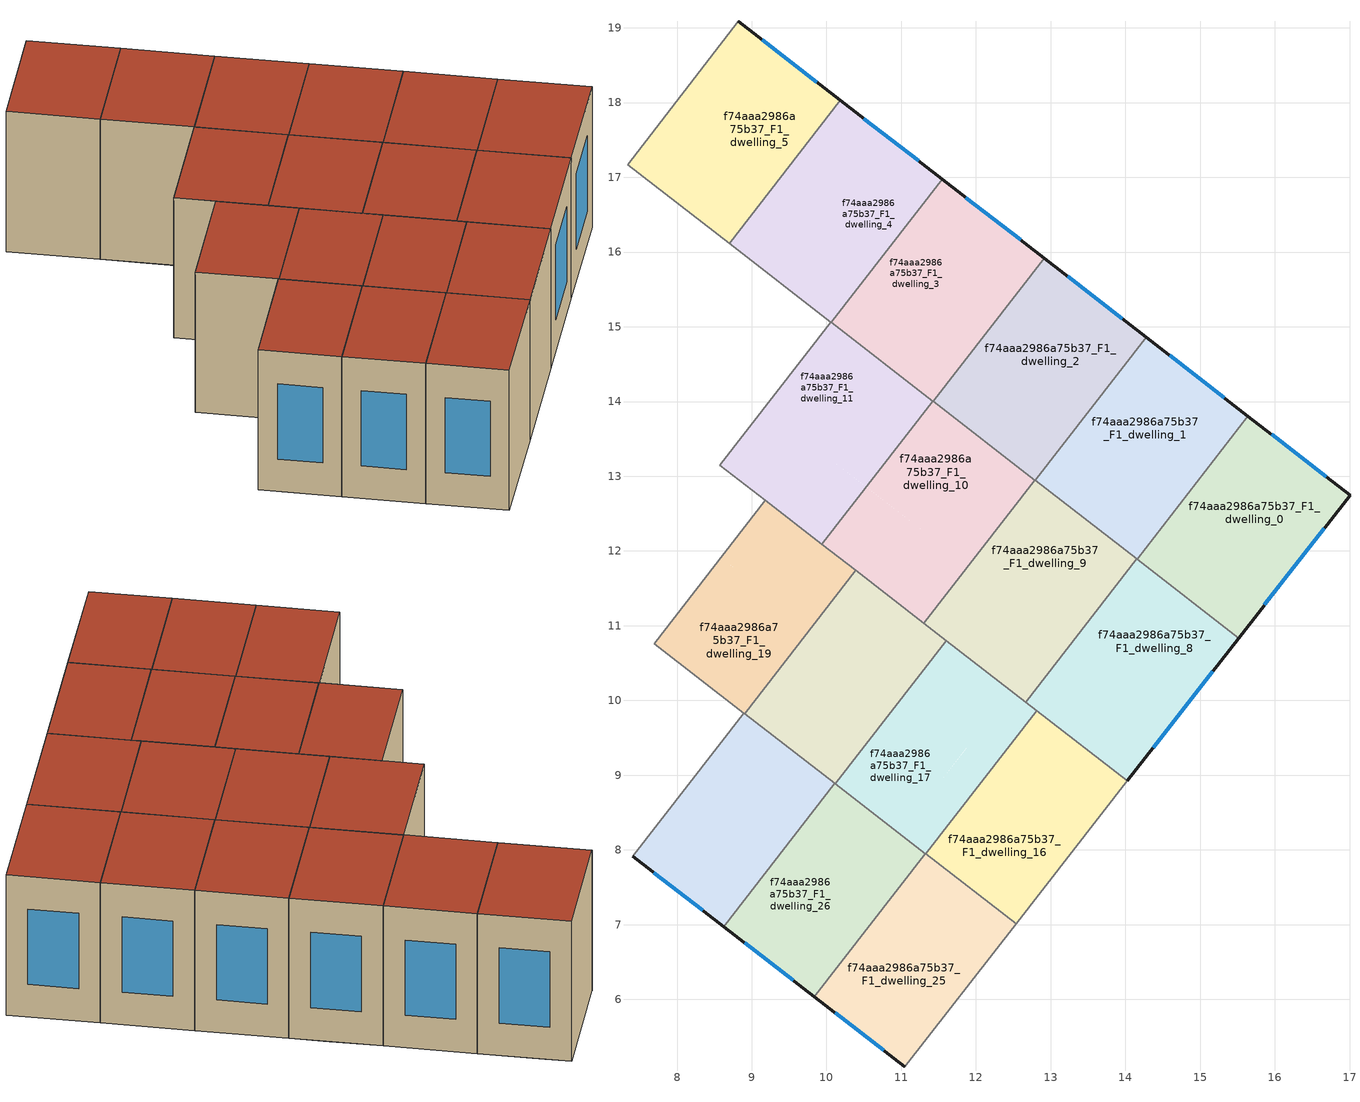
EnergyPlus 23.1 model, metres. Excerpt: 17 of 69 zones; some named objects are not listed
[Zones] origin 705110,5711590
f74aaa2986a75b37_F1_dwelling_0
 floor to f74aaa2986a75b37_F0_dwelling_0 (EU_floor_Construction): 17.01,12.75 15.81,11.22 14.45,12.27 15.64,13.8 z3
 floor to f74aaa2986a75b37_F0_dwelling_7 (EU_floor_Construction): 15.81,11.22 15.52,10.84 14.16,11.89 14.45,12.27 z3
 wall outside (EU_wall_Construction): 15.52,10.83 17.01,12.75 15.64,13.8 z3:6
 wall to f74aaa2986a75b37_F1_dwelling_1 (EU_wall_Construction): 15.64,13.8 14.16,11.89 z3:6
 wall to f74aaa2986a75b37_F1_dwelling_8 (EU_wall_Construction): 14.16,11.89 15.52,10.83 z3:6
 window (EU_Window_Construction): 16.69,12.99 15.96,13.56 / 15.86,11.28 16.66,12.3 z3.69:5.31
 roof outside (EU_roof_Construction): 15.52,10.83 17.01,12.75 15.64,13.8 14.16,11.89 z6
f74aaa2986a75b37_F1_dwelling_1
 floor to f74aaa2986a75b37_F0_dwelling_1 (EU_floor_Construction): 15.44,13.96 14.26,12.42 13.09,13.33 14.28,14.86 z3
 floor to f74aaa2986a75b37_F0_dwelling_0 (EU_floor_Construction): 15.64,13.8 14.45,12.27 14.26,12.42 15.44,13.96 z3
 floor to f74aaa2986a75b37_F0_dwelling_8 (EU_floor_Construction): 14.25,12.43 13.96,12.04 12.79,12.95 13.09,13.33 z3
 floor to f74aaa2986a75b37_F0_dwelling_7 (EU_floor_Construction): 14.45,12.27 14.16,11.89 13.96,12.04 14.25,12.43 z3
 wall outside (EU_wall_Construction): 15.64,13.8 14.28,14.86 z3:6
 wall to f74aaa2986a75b37_F1_dwelling_2 (EU_wall_Construction): 14.28,14.86 12.79,12.95 z3:6
 wall to f74aaa2986a75b37_F1_dwelling_9 (EU_wall_Construction): 12.79,12.95 14.15,11.89 z3:6
 window (EU_Window_Construction): 15.32,14.05 14.59,14.62 z3.69:5.31
 roof outside (EU_roof_Construction): 14.16,11.89 15.64,13.8 14.28,14.86 12.79,12.95 z6
f74aaa2986a75b37_F1_dwelling_10
 floor to f74aaa2986a75b37_F0_dwelling_9 (EU_floor_Construction): 12.4,13.25 11.51,12.1 10.53,12.86 11.42,14.01 z3
 floor to f74aaa2986a75b37_F0_dwelling_8 (EU_floor_Construction): 12.79,12.95 11.9,11.8 11.51,12.1 12.4,13.25 z3
 floor to f74aaa2986a75b37_F0_dwelling_16 (EU_floor_Construction): 11.5,12.1 10.91,11.34 9.94,12.09 10.53,12.86 z3
 floor to f74aaa2986a75b37_F0_dwelling_15 (EU_floor_Construction): 11.9,11.8 11.3,11.03 10.91,11.34 11.5,12.1 z3
 wall to f74aaa2986a75b37_F1_dwelling_11 (EU_wall_Construction): 11.42,14.01 9.94,12.09 z3:6
 wall to f74aaa2986a75b37_F1_dwelling_9 (EU_wall_Construction): 11.3,11.03 12.79,12.95 z3:6
 wall to f74aaa2986a75b37_F1_dwelling_2 (EU_wall_Construction): 12.79,12.95 11.43,14 z3:6
 wall to f74aaa2986a75b37_F1_dwelling_18 (EU_wall_Construction): 10.39,11.74 11.3,11.03 z3:6
 wall to f74aaa2986a75b37_F1_dwelling_19 (EU_wall_Construction): 9.94,12.09 10.39,11.74 z3:6
 roof outside (EU_roof_Construction): 11.3,11.03 12.79,12.95 11.42,14.01 9.94,12.09 z6
f74aaa2986a75b37_F1_dwelling_11
 floor to f74aaa2986a75b37_F0_dwelling_10 (EU_floor_Construction): 10.84,14.46 9.95,13.31 9.17,13.91 10.06,15.06 z3
 floor to f74aaa2986a75b37_F0_dwelling_9 (EU_floor_Construction): 11.42,14.01 10.53,12.86 9.95,13.31 10.84,14.46 z3
 floor to f74aaa2986a75b37_F0_dwelling_17 (EU_floor_Construction): 9.95,13.31 9.35,12.54 8.58,13.15 9.17,13.91 z3
 floor to f74aaa2986a75b37_F0_dwelling_16 (EU_floor_Construction): 10.53,12.86 9.94,12.09 9.35,12.54 9.95,13.31 z3
 wall to f74aaa2986a75b37_F1_dwelling_12 (EU_wall_Construction): 10.06,15.06 8.57,13.15 z3:6
 wall to f74aaa2986a75b37_F1_dwelling_3 (EU_wall_Construction): 11.42,14.01 10.06,15.06 z3:6
 wall to f74aaa2986a75b37_F1_dwelling_19 (EU_wall_Construction): 9.18,12.68 9.94,12.09 z3:6
 wall to f74aaa2986a75b37_F1_dwelling_20 (EU_wall_Construction): 8.58,13.15 9.18,12.68 z3:6
 roof outside (EU_roof_Construction): 9.94,12.09 11.42,14.01 10.06,15.06 8.57,13.15 z6
f74aaa2986a75b37_F1_dwelling_16
 floor to f74aaa2986a75b37_F0_dwelling_21 (EU_floor_Construction): 13.43,8.16 12.54,7.01 11.33,7.95 12.22,9.1 z3
 floor to f74aaa2986a75b37_F0_dwelling_14 (EU_floor_Construction): 14.03,8.92 13.43,8.16 12.22,9.1 12.81,9.86 z3
 wall to f74aaa2986a75b37_F1_dwelling_17 (EU_wall_Construction): 12.81,9.86 11.33,7.95 z3:6
 wall adiabatic (EU_wall_Construction): 12.54,7.01 14.03,8.92 z3:6
 wall to f74aaa2986a75b37_F1_dwelling_8 (EU_wall_Construction): 14.03,8.92 12.81,9.86 z3:6
 wall to f74aaa2986a75b37_F1_dwelling_25 (EU_wall_Construction): 11.33,7.95 12.54,7.01 z3:6
 roof outside (EU_roof_Construction): 12.54,7.01 14.03,8.92 12.81,9.86 11.33,7.95 z6
f74aaa2986a75b37_F1_dwelling_17
 floor to f74aaa2986a75b37_F0_dwelling_22 (EU_floor_Construction): 11.87,9.37 10.98,8.22 10.12,8.88 11.01,10.04 z3
 floor to f74aaa2986a75b37_F0_dwelling_15 (EU_floor_Construction): 12.47,10.13 11.87,9.36 11.01,10.04 11.6,10.8 z3
 floor to f74aaa2986a75b37_F0_dwelling_14 (EU_floor_Construction): 12.81,9.86 12.22,9.1 11.87,9.36 12.47,10.13 z3
 floor to f74aaa2986a75b37_F0_dwelling_21 (EU_floor_Construction): 12.22,9.1 11.33,7.95 10.98,8.22 11.87,9.36 z3
 wall to f74aaa2986a75b37_F1_dwelling_18 (EU_wall_Construction): 11.6,10.8 10.12,8.88 z3:6
 wall to f74aaa2986a75b37_F1_dwelling_9 (EU_wall_Construction): 12.66,9.98 11.6,10.8 z3:6
 wall to f74aaa2986a75b37_F1_dwelling_26 (EU_wall_Construction): 10.12,8.88 11.32,7.95 z3:6
 wall to f74aaa2986a75b37_F1_dwelling_8 (EU_wall_Construction): 12.81,9.86 12.67,9.98 z3:6
 roof outside (EU_roof_Construction): 11.33,7.95 12.81,9.86 11.6,10.8 10.12,8.88 z6
f74aaa2986a75b37_F1_dwelling_18
 floor to f74aaa2986a75b37_F0_dwelling_16 (EU_floor_Construction): 10.91,11.34 10.32,10.57 9.79,10.97 10.39,11.74 z3
 floor to f74aaa2986a75b37_F0_dwelling_15 (EU_floor_Construction): 11.6,10.8 11.01,10.04 10.32,10.57 10.91,11.34 z3
 floor to f74aaa2986a75b37_F0_dwelling_22 (EU_floor_Construction): 11.01,10.04 10.12,8.88 9.42,9.42 10.31,10.57 z3
 floor adiabatic (EU_floor_Construction): 10.31,10.57 9.42,9.42 8.9,9.82 9.79,10.97 z3
 wall to f74aaa2986a75b37_F1_dwelling_19 (EU_wall_Construction): 10.39,11.74 8.9,9.82 z3:6
 wall to f74aaa2986a75b37_F1_dwelling_27 (EU_wall_Construction): 8.9,9.82 10.11,8.89 z3:6
 wall to f74aaa2986a75b37_F1_dwelling_9 (EU_wall_Construction): 11.6,10.8 11.3,11.03 z3:6
 roof outside (EU_roof_Construction): 10.12,8.88 11.6,10.8 10.39,11.74 8.9,9.82 z6
f74aaa2986a75b37_F1_dwelling_19
 floor to f74aaa2986a75b37_F0_dwelling_16 (EU_floor_Construction): 10.39,11.74 9.79,10.97 8.76,11.78 9.35,12.54 z3
 floor to f74aaa2986a75b37_F0_dwelling_23 (EU_floor_Construction): 9.8,10.97 8.9,9.82 7.86,10.63 8.76,11.78 z3
 floor to f74aaa2986a75b37_F0_dwelling_24 (EU_floor_Construction): 8.76,11.78 7.86,10.63 7.69,10.76 8.58,11.91 z3
 floor to f74aaa2986a75b37_F0_dwelling_17 (EU_floor_Construction): 9.35,12.54 8.76,11.78 8.58,11.91 9.18,12.68 z3
 wall to f74aaa2986a75b37_F1_dwelling_20 (EU_wall_Construction): 9.18,12.68 7.69,10.76 z3:6
 wall to f74aaa2986a75b37_F1_dwelling_28 (EU_wall_Construction): 7.69,10.76 8.9,9.83 z3:6
 roof outside (EU_roof_Construction): 8.9,9.82 10.39,11.74 9.18,12.68 7.69,10.76 z6
f74aaa2986a75b37_F1_dwelling_2
 floor to f74aaa2986a75b37_F0_dwelling_9 (EU_floor_Construction): 12.69,13.63 12.4,13.25 11.43,14 11.72,14.39 z3
 floor to f74aaa2986a75b37_F0_dwelling_8 (EU_floor_Construction): 13.09,13.33 12.79,12.95 12.4,13.25 12.69,13.63 z3
 floor adiabatic (EU_floor_Construction): 14.28,14.86 13.09,13.33 11.72,14.39 12.91,15.92 z3
 wall outside (EU_wall_Construction): 14.28,14.86 12.91,15.92 z3:6
 wall to f74aaa2986a75b37_F1_dwelling_3 (EU_wall_Construction): 12.91,15.92 11.43,14 z3:6
 window (EU_Window_Construction): 13.96,15.11 13.23,15.67 z3.69:5.31
 roof outside (EU_roof_Construction): 12.79,12.95 14.28,14.86 12.91,15.92 11.43,14 z6
f74aaa2986a75b37_F1_dwelling_25
 floor to f74aaa2986a75b37_F0_dwelling_28 (EU_floor_Construction): 12.24,6.63 11.05,5.1 9.84,6.04 11.02,7.57 z3
 floor to f74aaa2986a75b37_F0_dwelling_21 (EU_floor_Construction): 12.54,7.01 12.24,6.63 11.02,7.57 11.32,7.95 z3
 wall outside (EU_wall_Construction): 9.84,6.04 11.05,5.1 z3:6
 wall to f74aaa2986a75b37_F1_dwelling_26 (EU_wall_Construction): 11.32,7.95 9.84,6.04 z3:6
 wall adiabatic (EU_wall_Construction): 11.05,5.1 12.54,7.01 z3:6
 window (EU_Window_Construction): 10.12,5.82 10.77,5.32 z3.69:5.31
 roof outside (EU_roof_Construction): 11.05,5.1 12.54,7.01 11.32,7.95 9.84,6.04 z6
f74aaa2986a75b37_F1_dwelling_26
 floor to f74aaa2986a75b37_F0_dwelling_29 (EU_floor_Construction): 10.68,7.84 9.49,6.31 8.62,6.98 9.81,8.51 z3
 floor to f74aaa2986a75b37_F0_dwelling_22 (EU_floor_Construction): 10.98,8.22 10.68,7.83 9.81,8.51 10.11,8.89 z3
 floor to f74aaa2986a75b37_F0_dwelling_28 (EU_floor_Construction): 11.02,7.57 9.84,6.04 9.49,6.31 10.68,7.84 z3
 floor to f74aaa2986a75b37_F0_dwelling_21 (EU_floor_Construction): 11.32,7.95 11.02,7.57 10.68,7.83 10.98,8.22 z3
 wall outside (EU_wall_Construction): 8.62,6.97 9.84,6.04 z3:6
 wall to f74aaa2986a75b37_F1_dwelling_27 (EU_wall_Construction): 10.11,8.89 8.62,6.97 z3:6
 window (EU_Window_Construction): 8.9,6.76 9.56,6.25 z3.69:5.31
 roof outside (EU_roof_Construction): 9.84,6.04 11.32,7.95 10.11,8.89 8.62,6.97 z6
f74aaa2986a75b37_F1_dwelling_27
 floor to f74aaa2986a75b37_F0_dwelling_30 (EU_floor_Construction): 9.12,9.04 7.93,7.51 7.41,7.91 8.6,9.45 z3
 floor to f74aaa2986a75b37_F0_dwelling_29 (EU_floor_Construction): 9.81,8.51 8.62,6.98 7.93,7.51 9.12,9.04 z3
 floor to f74aaa2986a75b37_F0_dwelling_22 (EU_floor_Construction): 10.11,8.89 9.81,8.51 9.13,9.04 9.42,9.42 z3
 floor to f74aaa2986a75b37_F0_dwelling_23 (EU_floor_Construction): 9.42,9.42 9.13,9.04 8.6,9.45 8.9,9.83 z3
 wall outside (EU_wall_Construction): 7.41,7.91 8.62,6.97 z3:6
 wall to f74aaa2986a75b37_F1_dwelling_28 (EU_wall_Construction): 8.9,9.83 7.41,7.91 z3:6
 window (EU_Window_Construction): 7.69,7.7 8.34,7.19 z3.69:5.31
 roof outside (EU_roof_Construction): 8.62,6.97 10.11,8.89 8.9,9.83 7.41,7.91 z6
f74aaa2986a75b37_F1_dwelling_3
 floor to f74aaa2986a75b37_F0_dwelling_2 (EU_floor_Construction): 12.91,15.92 11.72,14.38 11.14,14.84 12.33,16.37 z3
 floor to f74aaa2986a75b37_F0_dwelling_9 (EU_floor_Construction): 11.72,14.38 11.43,14 10.84,14.46 11.14,14.84 z3
 floor adiabatic (EU_floor_Construction): 12.33,16.37 11.14,14.84 10.84,14.46 10.06,15.06 11.55,16.97 z3
 wall outside (EU_wall_Construction): 12.91,15.92 11.55,16.97 z3:6
 wall to f74aaa2986a75b37_F1_dwelling_4 (EU_wall_Construction): 11.55,16.97 10.06,15.06 z3:6
 window (EU_Window_Construction): 12.6,16.16 11.86,16.73 z3.69:5.31
 roof outside (EU_roof_Construction): 11.43,14 12.91,15.92 11.55,16.97 10.06,15.06 z6
f74aaa2986a75b37_F1_dwelling_4
 floor to f74aaa2986a75b37_F0_dwelling_4 (EU_floor_Construction): 10.77,17.58 9.58,16.04 9,16.5 10.19,18.03 z3
 floor to f74aaa2986a75b37_F0_dwelling_3 (EU_floor_Construction): 11.55,16.97 10.36,15.44 9.58,16.04 10.77,17.58 z3
 floor to f74aaa2986a75b37_F0_dwelling_10 (EU_floor_Construction): 10.36,15.44 10.06,15.06 9.28,15.66 9.58,16.05 z3
 floor to f74aaa2986a75b37_F0_dwelling_11 (EU_floor_Construction): 9.58,16.05 9.28,15.67 8.7,16.11 9,16.5 z3
 wall outside (EU_wall_Construction): 11.55,16.97 10.19,18.03 z3:6
 wall to f74aaa2986a75b37_F1_dwelling_5 (EU_wall_Construction): 10.19,18.03 8.7,16.11 z3:6
 wall to f74aaa2986a75b37_F1_dwelling_12 (EU_wall_Construction): 8.7,16.11 10.06,15.06 z3:6
 window (EU_Window_Construction): 11.23,17.22 10.5,17.79 z3.69:5.31
 roof outside (EU_roof_Construction): 10.06,15.06 11.55,16.97 10.19,18.03 8.7,16.11 z6
f74aaa2986a75b37_F1_dwelling_5
 floor to f74aaa2986a75b37_F0_dwelling_5 (EU_floor_Construction): 9.21,18.78 8.02,17.25 7.63,17.55 8.82,19.09 z3
 floor to f74aaa2986a75b37_F0_dwelling_11 (EU_floor_Construction): 9,16.5 8.7,16.11 7.72,16.87 8.02,17.25 z3
 floor to f74aaa2986a75b37_F0_dwelling_12 (EU_floor_Construction): 8.02,17.25 7.72,16.87 7.34,17.17 7.63,17.55 z3
 floor adiabatic (EU_floor_Construction): 10.19,18.03 9,16.5 7.63,17.55 8.02,17.25 9.21,18.78 z3
 wall outside (EU_wall_Construction): 10.19,18.03 8.82,19.09 z3:6
 wall to f74aaa2986a75b37_F1_dwelling_6 (EU_wall_Construction): 8.82,19.09 7.34,17.17 z3:6
 wall to f74aaa2986a75b37_F1_dwelling_13 (EU_wall_Construction): 7.34,17.17 8.7,16.12 z3:6
 window (EU_Window_Construction): 9.87,18.27 9.14,18.84 z3.69:5.31
 roof outside (EU_roof_Construction): 8.7,16.11 10.19,18.03 8.82,19.09 7.34,17.17 z6
f74aaa2986a75b37_F1_dwelling_8
 floor to f74aaa2986a75b37_F0_dwelling_14 (EU_floor_Construction): 14.62,9.69 14.03,8.92 12.67,9.98 13.26,10.74 z3
 floor to f74aaa2986a75b37_F0_dwelling_7 (EU_floor_Construction): 15.52,10.84 14.62,9.69 13.26,10.74 14.16,11.89 z3
 wall outside (EU_wall_Construction): 14.03,8.92 15.52,10.83 z3:6
 wall to f74aaa2986a75b37_F1_dwelling_9 (EU_wall_Construction): 14.15,11.89 12.67,9.98 z3:6
 window (EU_Window_Construction): 14.37,9.37 15.17,10.39 z3.69:5.31
 roof outside (EU_roof_Construction): 14.03,8.92 15.52,10.83 14.15,11.89 12.67,9.98 z6
f74aaa2986a75b37_F1_dwelling_9
 floor to f74aaa2986a75b37_F0_dwelling_8 (EU_floor_Construction): 13.96,12.04 13.06,10.89 11.9,11.8 12.79,12.95 z3
 floor adiabatic (EU_floor_Construction): 14.15,11.89 12.67,9.98 11.3,11.03 11.9,11.8 13.06,10.89 13.96,12.04 z3
 roof outside (EU_roof_Construction): 12.67,9.98 14.15,11.89 12.79,12.95 11.3,11.03 z6
[Building]
EU S2 Campaign: North Axis=0; Terrain=City; Solar Distribution=FullExterior
[Site:Location]
London: Latitude=51.5; Longitude=-0.5; Time Zone=0; Elevation=25
[SizingPeriod:WeatherFileDays]
AnnualSizingPeriod: Begin Month=1; Begin Day of Month=1; End Month=12; End Day of Month=31; Day of Week for Start Day=Monday; Use Weather File Daylight Saving Period=No; Use Weather File Rain and Snow Indicators=No
[MATERIAL]
EU_InternalMass_Material: Roughness=MediumRough; Thickness=0.1; Conductivity=1; Density=1800; Specific Heat=900; Thermal Absorptance=0.9; Solar Absorptance=0.7; Visible Absorptance=0.7
[MATERIAL:NOMASS] Roughness=MediumRough; Thermal Absorptance=0.9; Solar Absorptance=0.7; Visible Absorptance=0.7
Name | Thermal Resistance
EU_wall_NoMass | 0.635353
EU_roof_NoMass | 0.675062
EU_floor_NoMass | 1.96382
[WINDOWMATERIAL:SIMPLEGLAZINGSYSTEM]
EU_Window_SimpleGlazing: UFactor=2.96269; Solar Heat Gain Coefficient=0.76; Visible Transmittance=0.76
[CONSTRUCTION]
EU_wall_Construction: EU_wall_NoMass
EU_roof_Construction: EU_roof_NoMass
EU_floor_Construction: EU_floor_NoMass
EU_InternalMass_Construction: EU_InternalMass_Material
EU_Window_Construction: EU_Window_SimpleGlazing
[ZONE] Type=1; Multiplier=1; Ceiling Height=autocalculate; Floor Area=autocalculate; Part of Total Floor Area=Yes
Name | Volume
f74aaa2986a75b37_F1_dwelling_0 | 12.5391
f74aaa2986a75b37_F1_dwelling_1; f74aaa2986a75b37_F1_dwelling_5 | 12.5442
f74aaa2986a75b37_F1_dwelling_10 | 12.55
f74aaa2986a75b37_F1_dwelling_11 | 12.5383
f74aaa2986a75b37_F1_dwelling_16 | 11.146
f74aaa2986a75b37_F1_dwelling_17 | 11.1467
f74aaa2986a75b37_F1_dwelling_18 | 11.1541
f74aaa2986a75b37_F1_dwelling_19 | 11.1423
f74aaa2986a75b37_F1_dwelling_2 | 12.5405
f74aaa2986a75b37_F1_dwelling_25; f74aaa2986a75b37_F1_dwelling_26 | 11.1482
f74aaa2986a75b37_F1_dwelling_27 | 11.1504
f74aaa2986a75b37_F1_dwelling_3; f74aaa2986a75b37_F1_dwelling_8 | 12.5413
f74aaa2986a75b37_F1_dwelling_4 | 12.5303
f74aaa2986a75b37_F1_dwelling_9 | 12.5398
[INTERNALMASS] Construction=EU_InternalMass_Construction
Name | Zone or ZoneList | Surface Area
f74aaa2986a75b37_F1_dwelling_0_EU_InternalMass | f74aaa2986a75b37_F1_dwelling_0 | 4.17948
f74aaa2986a75b37_F1_dwelling_1_EU_InternalMass | f74aaa2986a75b37_F1_dwelling_1 | 4.18158
f74aaa2986a75b37_F1_dwelling_2_EU_InternalMass | f74aaa2986a75b37_F1_dwelling_2 | 4.1801
f74aaa2986a75b37_F1_dwelling_3_EU_InternalMass | f74aaa2986a75b37_F1_dwelling_3 | 4.18059
f74aaa2986a75b37_F1_dwelling_4_EU_InternalMass | f74aaa2986a75b37_F1_dwelling_4 | 4.17676
f74aaa2986a75b37_F1_dwelling_5_EU_InternalMass | f74aaa2986a75b37_F1_dwelling_5 | 4.18158
f74aaa2986a75b37_F1_dwelling_8_EU_InternalMass | f74aaa2986a75b37_F1_dwelling_8 | 4.18054
f74aaa2986a75b37_F1_dwelling_9_EU_InternalMass | f74aaa2986a75b37_F1_dwelling_9 | 4.17967
f74aaa2986a75b37_F1_dwelling_10_EU_InternalMass | f74aaa2986a75b37_F1_dwelling_10 | 4.18307
f74aaa2986a75b37_F1_dwelling_11_EU_InternalMass | f74aaa2986a75b37_F1_dwelling_11 | 4.17967
f74aaa2986a75b37_F1_dwelling_16_EU_InternalMass | f74aaa2986a75b37_F1_dwelling_16 | 3.7153
f74aaa2986a75b37_F1_dwelling_17_EU_InternalMass | f74aaa2986a75b37_F1_dwelling_17 | 3.7159
f74aaa2986a75b37_F1_dwelling_18_EU_InternalMass | f74aaa2986a75b37_F1_dwelling_18 | 3.71782
f74aaa2986a75b37_F1_dwelling_19_EU_InternalMass | f74aaa2986a75b37_F1_dwelling_19 | 3.71442
f74aaa2986a75b37_F1_dwelling_25_EU_InternalMass | f74aaa2986a75b37_F1_dwelling_25 | 3.71596
f74aaa2986a75b37_F1_dwelling_26_EU_InternalMass | f74aaa2986a75b37_F1_dwelling_26 | 3.71624
f74aaa2986a75b37_F1_dwelling_27_EU_InternalMass | f74aaa2986a75b37_F1_dwelling_27 | 3.7171
[OTHEREQUIPMENT] Fuel Type=Electricity; Design Level Calculation Method=Watts/Area; Power per Zone Floor Area=1; Fraction Latent=0; Fraction Radiant=0; Fraction Lost=0; Carbon Dioxide Generation Rate=0; EndUse Subcategory=EU_Step8_InternalGains
Name | Zone or ZoneList or Space or SpaceList | Schedule
EU_Step8_InternalGain_f74aaa2986a75b37_F1_dwelling_0_f000 | f74aaa2986a75b37_F1_dwelling_0 | EU_Step8_GainSchedule_f74aaa2986a75b37_F1_dwelling_0_f000
EU_Step8_InternalGain_f74aaa2986a75b37_F1_dwelling_1_f000 | f74aaa2986a75b37_F1_dwelling_1 | EU_Step8_GainSchedule_f74aaa2986a75b37_F1_dwelling_1_f000
EU_Step8_InternalGain_f74aaa2986a75b37_F1_dwelling_2_f000 | f74aaa2986a75b37_F1_dwelling_2 | EU_Step8_GainSchedule_f74aaa2986a75b37_F1_dwelling_2_f000
EU_Step8_InternalGain_f74aaa2986a75b37_F1_dwelling_3_f000 | f74aaa2986a75b37_F1_dwelling_3 | EU_Step8_GainSchedule_f74aaa2986a75b37_F1_dwelling_3_f000
EU_Step8_InternalGain_f74aaa2986a75b37_F1_dwelling_4_f000 | f74aaa2986a75b37_F1_dwelling_4 | EU_Step8_GainSchedule_f74aaa2986a75b37_F1_dwelling_4_f000
EU_Step8_InternalGain_f74aaa2986a75b37_F1_dwelling_5_f000 | f74aaa2986a75b37_F1_dwelling_5 | EU_Step8_GainSchedule_f74aaa2986a75b37_F1_dwelling_5_f000
EU_Step8_InternalGain_f74aaa2986a75b37_F1_dwelling_8_f000 | f74aaa2986a75b37_F1_dwelling_8 | EU_Step8_GainSchedule_f74aaa2986a75b37_F1_dwelling_8_f000
EU_Step8_InternalGain_f74aaa2986a75b37_F1_dwelling_9_f000 | f74aaa2986a75b37_F1_dwelling_9 | EU_Step8_GainSchedule_f74aaa2986a75b37_F1_dwelling_9_f000
EU_Step8_InternalGain_f74aaa2986a75b37_F1_dwelling_10_f000 | f74aaa2986a75b37_F1_dwelling_10 | EU_Step8_GainSchedule_f74aaa2986a75b37_F1_dwelling_10_f000
EU_Step8_InternalGain_f74aaa2986a75b37_F1_dwelling_11_f000 | f74aaa2986a75b37_F1_dwelling_11 | EU_Step8_GainSchedule_f74aaa2986a75b37_F1_dwelling_11_f000
EU_Step8_InternalGain_f74aaa2986a75b37_F1_dwelling_16_f000 | f74aaa2986a75b37_F1_dwelling_16 | EU_Step8_GainSchedule_f74aaa2986a75b37_F1_dwelling_16_f000
EU_Step8_InternalGain_f74aaa2986a75b37_F1_dwelling_17_f000 | f74aaa2986a75b37_F1_dwelling_17 | EU_Step8_GainSchedule_f74aaa2986a75b37_F1_dwelling_17_f000
EU_Step8_InternalGain_f74aaa2986a75b37_F1_dwelling_18_f000 | f74aaa2986a75b37_F1_dwelling_18 | EU_Step8_GainSchedule_f74aaa2986a75b37_F1_dwelling_18_f000
EU_Step8_InternalGain_f74aaa2986a75b37_F1_dwelling_19_f000 | f74aaa2986a75b37_F1_dwelling_19 | EU_Step8_GainSchedule_f74aaa2986a75b37_F1_dwelling_19_f000
EU_Step8_InternalGain_f74aaa2986a75b37_F1_dwelling_25_f000 | f74aaa2986a75b37_F1_dwelling_25 | EU_Step8_GainSchedule_f74aaa2986a75b37_F1_dwelling_25_f000
EU_Step8_InternalGain_f74aaa2986a75b37_F1_dwelling_26_f000 | f74aaa2986a75b37_F1_dwelling_26 | EU_Step8_GainSchedule_f74aaa2986a75b37_F1_dwelling_26_f000
EU_Step8_InternalGain_f74aaa2986a75b37_F1_dwelling_27_f000 | f74aaa2986a75b37_F1_dwelling_27 | EU_Step8_GainSchedule_f74aaa2986a75b37_F1_dwelling_27_f000
[ZONEVENTILATION:DESIGNFLOWRATE] Schedule=EU_AlwaysOn; Design Flow Rate Calculation Method=AirChanges/Hour; Air Changes per Hour=0.555504; Ventilation Type=Natural; Fan Pressure Rise=0; Fan Total Efficiency=1; Constant Term Coefficient=1; Temperature Term Coefficient=0; Velocity Term Coefficient=0; Velocity Squared Term Coefficient=0; Minimum Indoor Temperature=-100; Maximum Indoor Temperature=100; Delta Temperature=-100; Minimum Outdoor Temperature=-100; Maximum Outdoor Temperature=100; Maximum Wind Speed=40
Name | Zone or ZoneList or Space or SpaceList
EU_ConstantAir_f74aaa2986a75b37_F1_dwelling_0 | f74aaa2986a75b37_F1_dwelling_0
EU_ConstantAir_f74aaa2986a75b37_F1_dwelling_1 | f74aaa2986a75b37_F1_dwelling_1
EU_ConstantAir_f74aaa2986a75b37_F1_dwelling_2 | f74aaa2986a75b37_F1_dwelling_2
EU_ConstantAir_f74aaa2986a75b37_F1_dwelling_3 | f74aaa2986a75b37_F1_dwelling_3
EU_ConstantAir_f74aaa2986a75b37_F1_dwelling_4 | f74aaa2986a75b37_F1_dwelling_4
EU_ConstantAir_f74aaa2986a75b37_F1_dwelling_5 | f74aaa2986a75b37_F1_dwelling_5
EU_ConstantAir_f74aaa2986a75b37_F1_dwelling_8 | f74aaa2986a75b37_F1_dwelling_8
EU_ConstantAir_f74aaa2986a75b37_F1_dwelling_9 | f74aaa2986a75b37_F1_dwelling_9
EU_ConstantAir_f74aaa2986a75b37_F1_dwelling_10 | f74aaa2986a75b37_F1_dwelling_10
EU_ConstantAir_f74aaa2986a75b37_F1_dwelling_11 | f74aaa2986a75b37_F1_dwelling_11
EU_ConstantAir_f74aaa2986a75b37_F1_dwelling_16 | f74aaa2986a75b37_F1_dwelling_16
EU_ConstantAir_f74aaa2986a75b37_F1_dwelling_17 | f74aaa2986a75b37_F1_dwelling_17
EU_ConstantAir_f74aaa2986a75b37_F1_dwelling_18 | f74aaa2986a75b37_F1_dwelling_18
EU_ConstantAir_f74aaa2986a75b37_F1_dwelling_19 | f74aaa2986a75b37_F1_dwelling_19
EU_ConstantAir_f74aaa2986a75b37_F1_dwelling_25 | f74aaa2986a75b37_F1_dwelling_25
EU_ConstantAir_f74aaa2986a75b37_F1_dwelling_26 | f74aaa2986a75b37_F1_dwelling_26
EU_ConstantAir_f74aaa2986a75b37_F1_dwelling_27 | f74aaa2986a75b37_F1_dwelling_27
[HVACTEMPLATE:ZONE:IDEALLOADSAIRSYSTEM] System Availability Schedule=EU_AlwaysOn; Maximum Heating Supply Air Temperature=50; Minimum Cooling Supply Air Temperature=13; Maximum Heating Supply Air Humidity Ratio=0.0156; Minimum Cooling Supply Air Humidity Ratio=0.0077; Heating Limit=NoLimit; Cooling Limit=NoLimit; Heating Availability Schedule=EU_AlwaysOn; Cooling Availability Schedule=EU_CoolingOff; Dehumidification Control Type=ConstantSensibleHeatRatio; Cooling Sensible Heat Ratio=0.7; Dehumidification Setpoint=60; Humidification Control Type=None; Humidification Setpoint=30; Outdoor Air Method=None; Outdoor Air Flow Rate per Person=0.00944; Outdoor Air Flow Rate per Zone Floor Area=0; Outdoor Air Flow Rate per Zone=0; Demand Controlled Ventilation Type=None; Outdoor Air Economizer Type=NoEconomizer; Heat Recovery Type=None; Sensible Heat Recovery Effectiveness=0.7; Latent Heat Recovery Effectiveness=0.65
Name | Template Thermostat
f74aaa2986a75b37_F1_dwelling_0 | EU_HeatOnly_f74aaa2986a75b37_F1_dwelling_0
f74aaa2986a75b37_F1_dwelling_1 | EU_HeatOnly_f74aaa2986a75b37_F1_dwelling_1
f74aaa2986a75b37_F1_dwelling_2 | EU_HeatOnly_f74aaa2986a75b37_F1_dwelling_2
f74aaa2986a75b37_F1_dwelling_3 | EU_HeatOnly_f74aaa2986a75b37_F1_dwelling_3
f74aaa2986a75b37_F1_dwelling_4 | EU_HeatOnly_f74aaa2986a75b37_F1_dwelling_4
f74aaa2986a75b37_F1_dwelling_5 | EU_HeatOnly_f74aaa2986a75b37_F1_dwelling_5
f74aaa2986a75b37_F1_dwelling_8 | EU_HeatOnly_f74aaa2986a75b37_F1_dwelling_8
f74aaa2986a75b37_F1_dwelling_9 | EU_HeatOnly_f74aaa2986a75b37_F1_dwelling_9
f74aaa2986a75b37_F1_dwelling_10 | EU_HeatOnly_f74aaa2986a75b37_F1_dwelling_10
f74aaa2986a75b37_F1_dwelling_11 | EU_HeatOnly_f74aaa2986a75b37_F1_dwelling_11
f74aaa2986a75b37_F1_dwelling_16 | EU_HeatOnly_f74aaa2986a75b37_F1_dwelling_16
f74aaa2986a75b37_F1_dwelling_17 | EU_HeatOnly_f74aaa2986a75b37_F1_dwelling_17
f74aaa2986a75b37_F1_dwelling_18 | EU_HeatOnly_f74aaa2986a75b37_F1_dwelling_18
f74aaa2986a75b37_F1_dwelling_19 | EU_HeatOnly_f74aaa2986a75b37_F1_dwelling_19
f74aaa2986a75b37_F1_dwelling_25 | EU_HeatOnly_f74aaa2986a75b37_F1_dwelling_25
f74aaa2986a75b37_F1_dwelling_26 | EU_HeatOnly_f74aaa2986a75b37_F1_dwelling_26
f74aaa2986a75b37_F1_dwelling_27 | EU_HeatOnly_f74aaa2986a75b37_F1_dwelling_27
[SIZING:ZONE] Zone Cooling Design Supply Air Temperature Input Method=SupplyAirTemperature; Zone Cooling Design Supply Air Temperature=13; Zone Heating Design Supply Air Temperature Input Method=SupplyAirTemperature; Zone Heating Design Supply Air Temperature=50; Zone Cooling Design Supply Air Humidity Ratio=0.008; Zone Heating Design Supply Air Humidity Ratio=0.008; Cooling Design Air Flow Method=DesignDay; Cooling Design Air Flow Rate=0; Cooling Minimum Air Flow per Zone Floor Area=0.000762; Cooling Minimum Air Flow=0; Cooling Minimum Air Flow Fraction=0.2; Heating Design Air Flow Method=DesignDay; Heating Design Air Flow Rate=0; Heating Maximum Air Flow per Zone Floor Area=0.002032; Heating Maximum Air Flow=0.141576; Heating Maximum Air Flow Fraction=0.3; Account for Dedicated Outdoor Air System=No; Dedicated Outdoor Air System Control Strategy=NeutralSupplyAir; Dedicated Outdoor Air Low Setpoint Temperature for Design=autosize; Dedicated Outdoor Air High Setpoint Temperature for Design=autosize; Zone Load Sizing Method=Sensible Load Only No Latent Load; Zone Latent Cooling Design Supply Air Humidity Ratio Input Method=HumidityRatioDifference; Zone Cooling Design Supply Air Humidity Ratio Difference=0.005; Zone Latent Heating Design Supply Air Humidity Ratio Input Method=HumidityRatioDifference; Zone Humidification Design Supply Air Humidity Ratio Difference=0.005
f74aaa2986a75b37_F1_dwelling_0; f74aaa2986a75b37_F1_dwelling_1; f74aaa2986a75b37_F1_dwelling_2; f74aaa2986a75b37_F1_dwelling_3; f74aaa2986a75b37_F1_dwelling_4; f74aaa2986a75b37_F1_dwelling_5; f74aaa2986a75b37_F1_dwelling_8; f74aaa2986a75b37_F1_dwelling_9; f74aaa2986a75b37_F1_dwelling_10; f74aaa2986a75b37_F1_dwelling_11; f74aaa2986a75b37_F1_dwelling_16; f74aaa2986a75b37_F1_dwelling_17; f74aaa2986a75b37_F1_dwelling_18; f74aaa2986a75b37_F1_dwelling_19; f74aaa2986a75b37_F1_dwelling_25; f74aaa2986a75b37_F1_dwelling_26; f74aaa2986a75b37_F1_dwelling_27
[SCHEDULE:CONSTANT]
Name | Hourly Value
EU_AlwaysOn | 1
EU_CoolingOff | 0
[SCHEDULE:FILE] Column Number=1; Rows to Skip at Top=0; Number of Hours of Data=8760; Column Separator=Comma; Interpolate to Timestep=No; Minutes per Item=60; Adjust Schedule for Daylight Savings=Yes
Name | File
EU_Step8_GainSchedule_f74aaa2986a75b37_F1_dwelling_0_f000 | ../../schedules/f74aaa2986a75b37/f74aaa2986a75b37_F1_dwelling_0_f000_gain.csv
EU_Step8_GainSchedule_f74aaa2986a75b37_F1_dwelling_1_f000 | ../../schedules/f74aaa2986a75b37/f74aaa2986a75b37_F1_dwelling_1_f000_gain.csv
EU_Step8_GainSchedule_f74aaa2986a75b37_F1_dwelling_2_f000 | ../../schedules/f74aaa2986a75b37/f74aaa2986a75b37_F1_dwelling_2_f000_gain.csv
EU_Step8_GainSchedule_f74aaa2986a75b37_F1_dwelling_3_f000 | ../../schedules/f74aaa2986a75b37/f74aaa2986a75b37_F1_dwelling_3_f000_gain.csv
EU_Step8_GainSchedule_f74aaa2986a75b37_F1_dwelling_4_f000 | ../../schedules/f74aaa2986a75b37/f74aaa2986a75b37_F1_dwelling_4_f000_gain.csv
EU_Step8_GainSchedule_f74aaa2986a75b37_F1_dwelling_5_f000 | ../../schedules/f74aaa2986a75b37/f74aaa2986a75b37_F1_dwelling_5_f000_gain.csv
EU_Step8_GainSchedule_f74aaa2986a75b37_F1_dwelling_8_f000 | ../../schedules/f74aaa2986a75b37/f74aaa2986a75b37_F1_dwelling_8_f000_gain.csv
EU_Step8_GainSchedule_f74aaa2986a75b37_F1_dwelling_9_f000 | ../../schedules/f74aaa2986a75b37/f74aaa2986a75b37_F1_dwelling_9_f000_gain.csv
EU_Step8_GainSchedule_f74aaa2986a75b37_F1_dwelling_10_f000 | ../../schedules/f74aaa2986a75b37/f74aaa2986a75b37_F1_dwelling_10_f000_gain.csv
EU_Step8_GainSchedule_f74aaa2986a75b37_F1_dwelling_11_f000 | ../../schedules/f74aaa2986a75b37/f74aaa2986a75b37_F1_dwelling_11_f000_gain.csv
EU_Step8_GainSchedule_f74aaa2986a75b37_F1_dwelling_16_f000 | ../../schedules/f74aaa2986a75b37/f74aaa2986a75b37_F1_dwelling_16_f000_gain.csv
EU_Step8_GainSchedule_f74aaa2986a75b37_F1_dwelling_17_f000 | ../../schedules/f74aaa2986a75b37/f74aaa2986a75b37_F1_dwelling_17_f000_gain.csv
EU_Step8_GainSchedule_f74aaa2986a75b37_F1_dwelling_18_f000 | ../../schedules/f74aaa2986a75b37/f74aaa2986a75b37_F1_dwelling_18_f000_gain.csv
EU_Step8_GainSchedule_f74aaa2986a75b37_F1_dwelling_19_f000 | ../../schedules/f74aaa2986a75b37/f74aaa2986a75b37_F1_dwelling_19_f000_gain.csv
EU_Step8_GainSchedule_f74aaa2986a75b37_F1_dwelling_25_f000 | ../../schedules/f74aaa2986a75b37/f74aaa2986a75b37_F1_dwelling_25_f000_gain.csv
EU_Step8_GainSchedule_f74aaa2986a75b37_F1_dwelling_26_f000 | ../../schedules/f74aaa2986a75b37/f74aaa2986a75b37_F1_dwelling_26_f000_gain.csv
EU_Step8_GainSchedule_f74aaa2986a75b37_F1_dwelling_27_f000 | ../../schedules/f74aaa2986a75b37/f74aaa2986a75b37_F1_dwelling_27_f000_gain.csv
